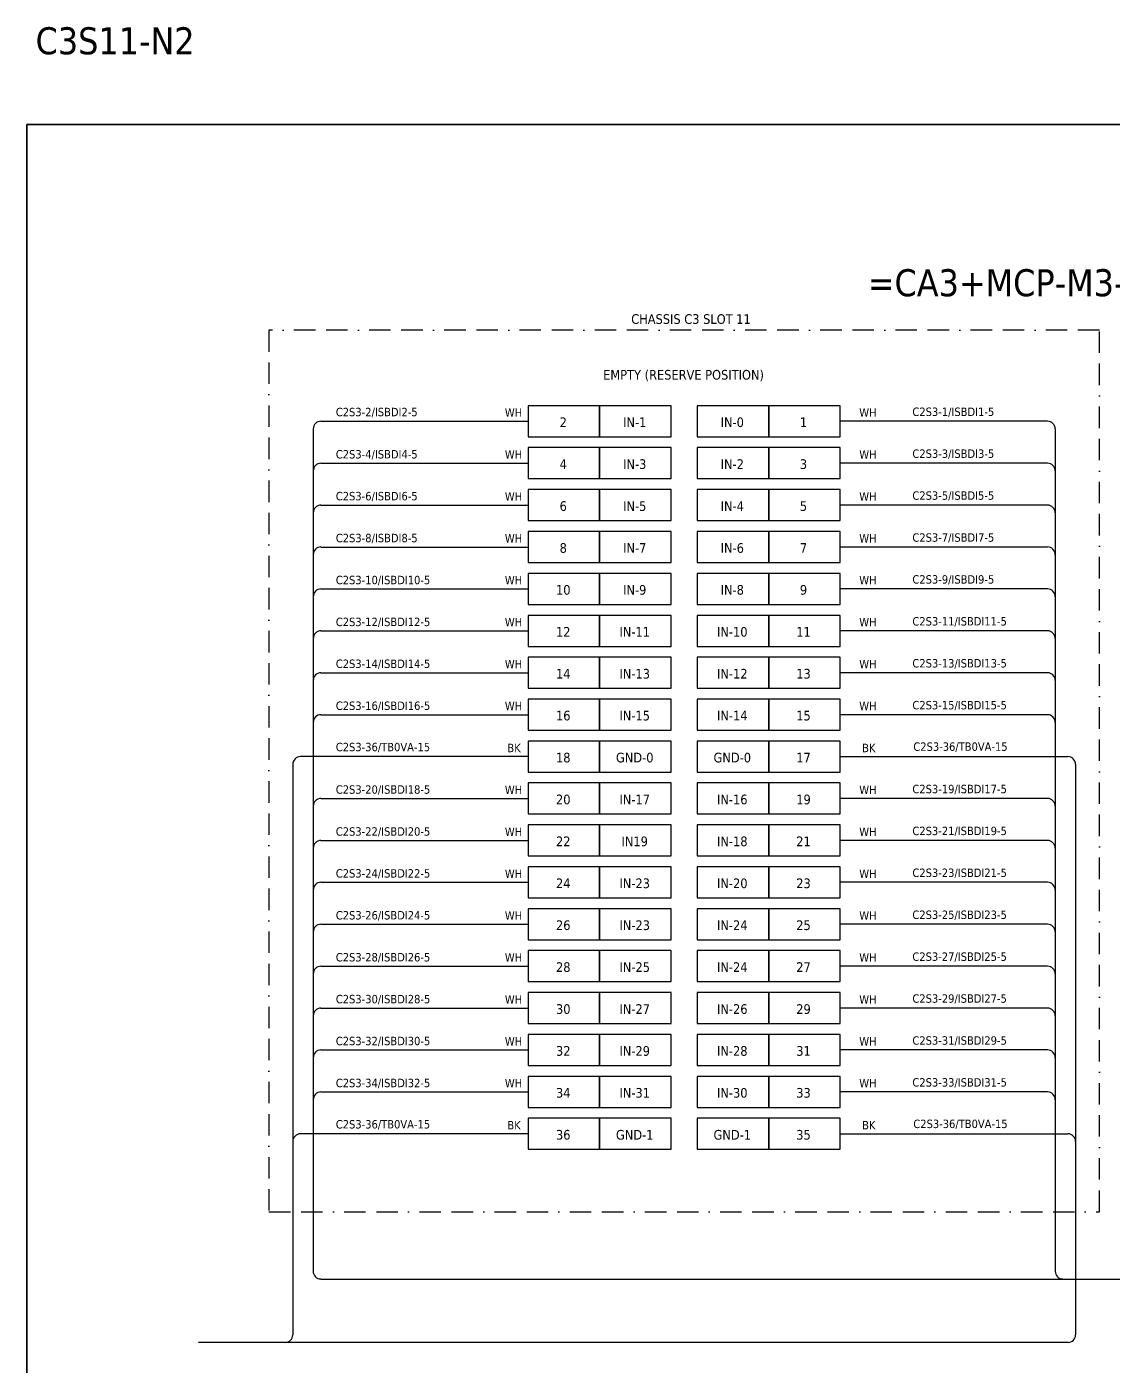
# Model space of a CAD drawing. Header units: millimetres. Extents: x 0 to 54213, y 0 to 2820.
# Drawn here: x 46126 to 47412, y 1234 to 2820 of the extents above; entities that cross this region are included whole.
import ezdxf
from ezdxf.enums import TextEntityAlignment as Align

# ---------------------------------------------------------------- set-up
doc = ezdxf.new("R2010")
doc.units = ezdxf.units.MM
doc.linetypes.add('BORDERX2', pattern=[88.9, 25.4, -12.7, 25.4, -12.7, 0, -12.7])
doc.layers.add('HELPPOINT', color=7, linetype='Continuous')
doc.layers.add('x01001-FrameArea', color=2, linetype='BORDERX2')
doc.layers.add('IE-EQUIP', color=253, linetype='Continuous', lineweight=25)
doc.layers.add('IE-WIRE', color=7, linetype='Continuous', lineweight=25)
doc.styles.add('Tahoma', font='')
doc.styles.get('Tahoma').set_extended_font_data('Tahoma')

msp = doc.modelspace()

# ---------------------------------------------------------------- linework, layer by layer
at = {"layer": 'HELPPOINT', "color": 4, "lineweight": 35}
for p, q in [((46126.3, 0), (46126.3, 2704.2)), ((46126.3, 2704.2), (50019.6, 2704.2)), ((46126.3, 0), (46126.3, 2704.2)), ((46126.3, 2704.2), (50019.6, 2704.2))]:
    msp.add_line(p, q, dxfattribs=at)
at = {"layer": 'IE-EQUIP', "linetype": 'Continuous', "ltscale": 25.4}
for points in [[(46719.7, 2334.4), (46804.4, 2334.4), (46804.4, 2371.1), (46719.7, 2371.1)], [(46804.4, 2334.4), (46889, 2334.4), (46889, 2371.1), (46804.4, 2371.1)], [(46919.9, 2334.4), (47004.5, 2334.4), (47004.5, 2371.1), (46919.9, 2371.1)], [(47004.5, 2334.4), (47089.2, 2334.4), (47089.2, 2371.1), (47004.5, 2371.1)], [(46719.7, 2284.8), (46804.4, 2284.8), (46804.4, 2321.5), (46719.7, 2321.5)], [(46804.4, 2284.8), (46889, 2284.8), (46889, 2321.5), (46804.4, 2321.5)], [(46919.9, 2284.8), (47004.5, 2284.8), (47004.5, 2321.5), (46919.9, 2321.5)], [(47004.5, 2284.8), (47089.2, 2284.8), (47089.2, 2321.5), (47004.5, 2321.5)], [(46719.7, 2235.1), (46804.4, 2235.1), (46804.4, 2271.8), (46719.7, 2271.8)], [(46804.4, 2235.1), (46889, 2235.1), (46889, 2271.8), (46804.4, 2271.8)], [(46919.9, 2235.1), (47004.5, 2235.1), (47004.5, 2271.8), (46919.9, 2271.8)], [(47004.5, 2235.1), (47089.2, 2235.1), (47089.2, 2271.8), (47004.5, 2271.8)], [(46719.7, 2185.5), (46804.4, 2185.5), (46804.4, 2222.2), (46719.7, 2222.2)], [(46804.4, 2185.5), (46889, 2185.5), (46889, 2222.2), (46804.4, 2222.2)], [(46919.9, 2185.5), (47004.5, 2185.5), (47004.5, 2222.2), (46919.9, 2222.2)], [(47004.5, 2185.5), (47089.2, 2185.5), (47089.2, 2222.2), (47004.5, 2222.2)], [(46719.7, 2135.9), (46804.4, 2135.9), (46804.4, 2172.6), (46719.7, 2172.6)], [(46804.4, 2135.9), (46889, 2135.9), (46889, 2172.6), (46804.4, 2172.6)], [(46919.9, 2135.9), (47004.5, 2135.9), (47004.5, 2172.6), (46919.9, 2172.6)], [(47004.5, 2135.9), (47089.2, 2135.9), (47089.2, 2172.6), (47004.5, 2172.6)], [(46719.7, 2086.2), (46804.4, 2086.2), (46804.4, 2122.9), (46719.7, 2122.9)], [(46804.4, 2086.2), (46889, 2086.2), (46889, 2122.9), (46804.4, 2122.9)], [(46919.9, 2086.2), (47004.5, 2086.2), (47004.5, 2122.9), (46919.9, 2122.9)], [(47004.5, 2086.2), (47089.2, 2086.2), (47089.2, 2122.9), (47004.5, 2122.9)], [(46719.7, 2036.6), (46804.4, 2036.6), (46804.4, 2073.3), (46719.7, 2073.3)], [(46804.4, 2036.6), (46889, 2036.6), (46889, 2073.3), (46804.4, 2073.3)], [(46919.9, 2036.6), (47004.5, 2036.6), (47004.5, 2073.3), (46919.9, 2073.3)], [(47004.5, 2036.6), (47089.2, 2036.6), (47089.2, 2073.3), (47004.5, 2073.3)], [(46719.7, 1987), (46804.4, 1987), (46804.4, 2023.7), (46719.7, 2023.7)], [(46804.4, 1987), (46889, 1987), (46889, 2023.7), (46804.4, 2023.7)], [(46919.9, 1987), (47004.5, 1987), (47004.5, 2023.7), (46919.9, 2023.7)], [(47004.5, 1987), (47089.2, 1987), (47089.2, 2023.7), (47004.5, 2023.7)], [(46719.7, 1937.3), (46804.4, 1937.3), (46804.4, 1974), (46719.7, 1974)], [(46804.4, 1937.3), (46889, 1937.3), (46889, 1974), (46804.4, 1974)], [(46919.9, 1937.3), (47004.5, 1937.3), (47004.5, 1974), (46919.9, 1974)], [(47004.5, 1937.3), (47089.2, 1937.3), (47089.2, 1974), (47004.5, 1974)], [(46719.7, 1887.7), (46804.4, 1887.7), (46804.4, 1924.4), (46719.7, 1924.4)], [(46804.4, 1887.7), (46889, 1887.7), (46889, 1924.4), (46804.4, 1924.4)], [(46919.9, 1887.7), (47004.5, 1887.7), (47004.5, 1924.4), (46919.9, 1924.4)], [(47004.5, 1887.7), (47089.2, 1887.7), (47089.2, 1924.4), (47004.5, 1924.4)], [(46719.7, 1838.1), (46804.4, 1838.1), (46804.4, 1874.8), (46719.7, 1874.8)], [(46804.4, 1838.1), (46889, 1838.1), (46889, 1874.8), (46804.4, 1874.8)], [(46919.9, 1838.1), (47004.5, 1838.1), (47004.5, 1874.8), (46919.9, 1874.8)], [(47004.5, 1838.1), (47089.2, 1838.1), (47089.2, 1874.8), (47004.5, 1874.8)], [(46719.7, 1788.4), (46804.4, 1788.4), (46804.4, 1825.1), (46719.7, 1825.1)], [(46804.4, 1788.4), (46889, 1788.4), (46889, 1825.1), (46804.4, 1825.1)], [(46919.9, 1788.4), (47004.5, 1788.4), (47004.5, 1825.1), (46919.9, 1825.1)], [(47004.5, 1788.4), (47089.2, 1788.4), (47089.2, 1825.1), (47004.5, 1825.1)], [(46719.7, 1738.8), (46804.4, 1738.8), (46804.4, 1775.5), (46719.7, 1775.5)], [(46804.4, 1738.8), (46889, 1738.8), (46889, 1775.5), (46804.4, 1775.5)], [(46919.9, 1738.8), (47004.5, 1738.8), (47004.5, 1775.5), (46919.9, 1775.5)], [(47004.5, 1738.8), (47089.2, 1738.8), (47089.2, 1775.5), (47004.5, 1775.5)], [(46719.7, 1689.2), (46804.4, 1689.2), (46804.4, 1725.9), (46719.7, 1725.9)], [(46804.4, 1689.2), (46889, 1689.2), (46889, 1725.9), (46804.4, 1725.9)], [(46919.9, 1689.2), (47004.5, 1689.2), (47004.5, 1725.9), (46919.9, 1725.9)], [(47004.5, 1689.2), (47089.2, 1689.2), (47089.2, 1725.9), (47004.5, 1725.9)], [(46719.7, 1639.5), (46804.4, 1639.5), (46804.4, 1676.2), (46719.7, 1676.2)], [(46804.4, 1639.5), (46889, 1639.5), (46889, 1676.2), (46804.4, 1676.2)], [(46919.9, 1639.5), (47004.5, 1639.5), (47004.5, 1676.2), (46919.9, 1676.2)], [(47004.5, 1639.5), (47089.2, 1639.5), (47089.2, 1676.2), (47004.5, 1676.2)], [(46719.7, 1589.9), (46804.4, 1589.9), (46804.4, 1626.6), (46719.7, 1626.6)], [(46804.4, 1589.9), (46889, 1589.9), (46889, 1626.6), (46804.4, 1626.6)], [(46919.9, 1589.9), (47004.5, 1589.9), (47004.5, 1626.6), (46919.9, 1626.6)], [(47004.5, 1589.9), (47089.2, 1589.9), (47089.2, 1626.6), (47004.5, 1626.6)], [(46719.7, 1540.3), (46804.4, 1540.3), (46804.4, 1577), (46719.7, 1577)], [(46804.4, 1540.3), (46889, 1540.3), (46889, 1577), (46804.4, 1577)], [(46919.9, 1540.3), (47004.5, 1540.3), (47004.5, 1577), (46919.9, 1577)], [(47004.5, 1540.3), (47089.2, 1540.3), (47089.2, 1577), (47004.5, 1577)], [(46719.7, 1490.6), (46804.4, 1490.6), (46804.4, 1527.3), (46719.7, 1527.3)], [(46804.4, 1490.6), (46889, 1490.6), (46889, 1527.3), (46804.4, 1527.3)], [(46919.9, 1490.6), (47004.5, 1490.6), (47004.5, 1527.3), (46919.9, 1527.3)], [(47004.5, 1490.6), (47089.2, 1490.6), (47089.2, 1527.3), (47004.5, 1527.3)]]:
    msp.add_lwpolyline(points, close=True, dxfattribs=at)
at = {"layer": 'IE-WIRE', "color": 4, "ltscale": 25.4}
for p, q in [((46474.5, 2352.7), (46719.7, 2352.7)), ((47334.5, 2352.7), (47089.2, 2352.7)), ((46465.3, 2343.6), (46465.3, 1346.2)), ((47343.6, 2343.6), (47343.6, 1346.2)), ((46474.5, 2303.1), (46719.7, 2303.1)), ((47334.5, 2303.1), (47089.2, 2303.1)), ((46474.5, 2253.5), (46719.7, 2253.5)), ((47334.5, 2253.5), (47089.2, 2253.5)), ((46474.5, 2203.8), (46719.7, 2203.8)), ((47334.5, 2203.8), (47089.2, 2203.8)), ((46474.5, 2154.2), (46719.7, 2154.2)), ((47334.5, 2154.2), (47089.2, 2154.2)), ((46474.5, 2104.6), (46719.7, 2104.6)), ((47334.5, 2104.6), (47089.2, 2104.6)), ((46474.5, 2055), (46719.7, 2055)), ((47334.5, 2055), (47089.2, 2055)), ((46474.5, 2005.3), (46719.7, 2005.3)), ((47334.5, 2005.3), (47089.2, 2005.3)), ((46474.5, 1906.1), (46719.7, 1906.1)), ((47334.5, 1906.1), (47089.2, 1906.1)), ((46474.5, 1856.4), (46719.7, 1856.4)), ((47334.5, 1856.4), (47089.2, 1856.4)), ((46474.5, 1806.8), (46719.7, 1806.8)), ((47334.5, 1806.8), (47089.2, 1806.8)), ((46474.5, 1757.2), (46719.7, 1757.2)), ((47334.5, 1757.2), (47089.2, 1757.2)), ((46474.5, 1707.5), (46719.7, 1707.5)), ((47334.5, 1707.5), (47089.2, 1707.5)), ((46474.5, 1657.9), (46719.7, 1657.9)), ((47334.5, 1657.9), (47089.2, 1657.9)), ((46474.5, 1608.3), (46719.7, 1608.3)), ((47334.5, 1608.3), (47089.2, 1608.3)), ((46474.5, 1558.6), (46719.7, 1558.6)), ((47334.5, 1558.6), (47089.2, 1558.6))]:
    msp.add_line(p, q, dxfattribs=at)
at = {"layer": 'IE-WIRE', "color": 7, "ltscale": 25.4}
for p, q in [((46719.7, 1955.7), (46450.3, 1955.7)), ((47089.2, 1955.7), (47358.6, 1955.7)), ((46441.2, 1946.5), (46441.2, 1270.9)), ((47367.7, 1946.5), (47367.7, 1270.9)), ((46719.7, 1509), (46450.3, 1509)), ((47089.2, 1509), (47358.6, 1509)), ((47358.8, 1262), (46329.7, 1262))]:
    msp.add_line(p, q, dxfattribs=at)
at = {"layer": 'IE-WIRE', "color": 4}
msp.add_line((46474.4, 1337), (47515.8, 1337), dxfattribs=at)
at = {"layer": 'IE-WIRE', "color": 4, "ltscale": 25.4}
for centre, start, end in [((46474.5, 2343.6), 90, 180), ((47334.5, 2343.6), 0, 90), ((46474.5, 2293.9), 90, 180), ((47334.5, 2293.9), 0, 90), ((46474.5, 2244.3), 90, 180), ((47334.5, 2244.3), 0, 90), ((46474.5, 2194.7), 90, 180), ((47334.5, 2194.7), 0, 90), ((46474.5, 2145), 90, 180), ((47334.5, 2145), 0, 90), ((46474.5, 2095.4), 90, 180), ((47334.5, 2095.4), 0, 90), ((46474.5, 2045.8), 90, 180), ((47334.5, 2045.8), 0, 90), ((46474.5, 1996.1), 90, 180), ((47334.5, 1996.1), 0, 90), ((46474.5, 1896.9), 90, 180), ((47334.5, 1896.9), 0, 90), ((46474.5, 1847.2), 90, 180), ((47334.5, 1847.2), 0, 90), ((46474.5, 1797.6), 90, 180), ((47334.5, 1797.6), 0, 90), ((46474.5, 1748), 90, 180), ((47334.5, 1748), 0, 90), ((46474.5, 1698.3), 90, 180), ((47334.5, 1698.3), 0, 90), ((46474.5, 1648.7), 90, 180), ((47334.5, 1648.7), 0, 90), ((46474.5, 1599.1), 90, 180), ((47334.5, 1599.1), 0, 90), ((46474.5, 1549.4), 90, 180), ((47334.5, 1549.4), 0, 90)]:
    msp.add_arc(centre, 9.17, start, end, dxfattribs=at)
at = {"layer": 'IE-WIRE', "color": 7, "ltscale": 25.4}
for centre, radius, start, end in [((46450.3, 1946.5), 9.14, 90, 180), ((47358.6, 1946.5), 9.14, 0, 90), ((46450.3, 1499.9), 9.14, 90, 180), ((47358.6, 1499.9), 9.14, 0, 90), ((46432.2, 1270.9), 8.96, 270, 0), ((47358.8, 1270.9), 8.96, 270, 0), ((47358.8, 1270.9), 8.96, 270, 0)]:
    msp.add_arc(centre, radius, start, end, dxfattribs=at)
at = {"layer": 'IE-WIRE', "color": 4}
for centre in [(46474.4, 1346.2), (47352.8, 1346.2)]:
    msp.add_arc(centre, 9.14, 180, 270, dxfattribs=at)
at = {"layer": 'x01001-FrameArea'}
msp.add_lwpolyline([(46413, 1416.6), (47396, 1416.6), (47396, 2460.5), (46413, 2460.5)], close=True, dxfattribs=at)

# ---------------------------------------------------------------- texts
at = {"color": 2, "style": 'Tahoma'}
msp.add_text('C3S11-N2', height=32, dxfattribs=at).set_placement((46136.7, 2787.3))
for s, height, p in [('=CA3+MCP-M3-P11', 32, (47309.7, 2516.8)), ('CHASSIS C3 SLOT 11', 11.441, (46912.5, 2473.8)), ('EMPTY (RESERVE POSITION)', 11.441, (46903.7, 2407.8)), ('2', 11.4, (46761.3, 2351.6)), ('IN-1', 11.44, (46845.9, 2351.6)), ('IN-0', 11.44, (46961.4, 2351.6)), ('1', 11.4, (47045.7, 2351.6)), ('4', 11.4, (46761.3, 2302)), ('IN-3', 11.44, (46845.9, 2302)), ('IN-2', 11.44, (46961.4, 2302)), ('3', 11.4, (47045.7, 2302)), ('6', 11.4, (46761.3, 2252.3)), ('IN-5', 11.44, (46845.9, 2252.3)), ('IN-4', 11.44, (46961.4, 2252.3)), ('5', 11.4, (47045.7, 2252.3)), ('8', 11.4, (46761.3, 2202.7)), ('IN-7', 11.44, (46845.9, 2202.7)), ('IN-6', 11.44, (46961.4, 2202.7)), ('7', 11.4, (47045.7, 2202.7)), ('10', 11.44, (46761.3, 2153.1)), ('IN-9', 11.44, (46845.9, 2153.1)), ('IN-8', 11.44, (46961.4, 2153.1)), ('9', 11.4, (47045.7, 2153.1)), ('12', 11.44, (46761.3, 2103.4)), ('IN-11', 11.44, (46845.9, 2103.4)), ('IN-10', 11.44, (46961.4, 2103.4)), ('11', 11.44, (47045.7, 2103.4)), ('14', 11.44, (46761.3, 2053.8)), ('IN-13', 11.44, (46845.9, 2053.8)), ('IN-12', 11.44, (46961.4, 2053.8)), ('13', 11.44, (47045.7, 2053.8)), ('16', 11.44, (46761.3, 2004.2)), ('IN-15', 11.44, (46845.9, 2004.2)), ('IN-14', 11.44, (46961.4, 2004.2)), ('15', 11.44, (47045.7, 2004.2)), ('18', 11.44, (46761.3, 1954.5)), ('GND-0', 11.44, (46845.9, 1954.5)), ('GND-0', 11.44, (46961.4, 1954.5)), ('17', 11.44, (47045.7, 1954.5)), ('20', 11.44, (46761.3, 1904.9)), ('IN-17', 11.44, (46845.9, 1904.9)), ('IN-16', 11.44, (46961.4, 1904.9)), ('19', 11.44, (47045.7, 1904.9)), ('22', 11.44, (46761.3, 1855.3)), ('IN19', 11.44, (46845.9, 1855.3)), ('IN-18', 11.44, (46961.4, 1855.3)), ('21', 11.44, (47045.7, 1855.3)), ('24', 11.44, (46761.3, 1805.6)), ('IN-23', 11.44, (46845.9, 1805.6)), ('IN-20', 11.44, (46961.4, 1805.6)), ('23', 11.44, (47045.7, 1805.6)), ('26', 11.44, (46761.3, 1756)), ('IN-23', 11.44, (46845.9, 1756)), ('IN-24', 11.44, (46961.4, 1756)), ('25', 11.44, (47045.7, 1756)), ('28', 11.44, (46761.3, 1706.4)), ('IN-25', 11.44, (46845.9, 1706.4)), ('IN-24', 11.44, (46961.4, 1706.4)), ('27', 11.44, (47045.7, 1706.4)), ('30', 11.44, (46761.3, 1656.7)), ('IN-27', 11.44, (46845.9, 1656.7)), ('IN-26', 11.44, (46961.4, 1656.7)), ('29', 11.44, (47045.7, 1656.7)), ('32', 11.44, (46761.3, 1607.1)), ('IN-29', 11.44, (46845.9, 1607.1)), ('IN-28', 11.44, (46961.4, 1607.1)), ('31', 11.44, (47045.7, 1607.1)), ('34', 11.44, (46761.3, 1557.5)), ('IN-31', 11.44, (46845.9, 1557.5)), ('IN-30', 11.44, (46961.4, 1557.5)), ('33', 11.44, (47045.7, 1557.5)), ('36', 11.44, (46761.3, 1507.8)), ('GND-1', 11.44, (46845.9, 1507.8)), ('GND-1', 11.44, (46961.4, 1507.8)), ('35', 11.44, (47045.7, 1507.8))]:
    msp.add_text(s, height=height, dxfattribs=at).set_placement(p, align=Align.MIDDLE_CENTER)
at = {"color": 4, "style": 'Tahoma'}
for s, height, p in [('C2S3-2/ISBDI2-5', 9.949, (46492.1, 2358.7)), ('WH', 9.95, (46692.2, 2358)), ('WH', 9.95, (47111.7, 2358)), ('C2S3-1/ISBDI1-5', 9.949, (47174.6, 2359)), ('C2S3-4/ISBDI4-5', 9.949, (46492.1, 2308.7)), ('WH', 9.95, (46692.2, 2308.4)), ('WH', 9.95, (47111.7, 2308.4)), ('C2S3-3/ISBDI3-5', 9.949, (47174.6, 2309.4)), ('C2S3-6/ISBDI6-5', 9.949, (46492.1, 2259.1)), ('WH', 9.95, (46692.2, 2258.7)), ('WH', 9.95, (47111.7, 2258.7)), ('C2S3-5/ISBDI5-5', 9.949, (47174.6, 2259.8)), ('C2S3-8/ISBDI8-5', 9.949, (46492.1, 2209.5)), ('WH', 9.95, (46692.2, 2209.1)), ('WH', 9.95, (47111.7, 2209.1)), ('C2S3-7/ISBDI7-5', 9.949, (47174.6, 2210.1)), ('C2S3-10/ISBDI10-5', 9.949, (46492.1, 2159.8)), ('WH', 9.95, (46692.2, 2159.5)), ('WH', 9.95, (47111.7, 2159.5)), ('C2S3-9/ISBDI9-5', 9.949, (47174.6, 2160.5)), ('C2S3-12/ISBDI12-5', 9.949, (46492.1, 2110.2)), ('WH', 9.95, (46692.2, 2109.8)), ('WH', 9.95, (47111.7, 2109.8)), ('C2S3-11/ISBDI11-5', 9.949, (47174.6, 2110.9)), ('C2S3-14/ISBDI14-5', 9.949, (46492.1, 2060.6)), ('WH', 9.95, (46692.2, 2060.2)), ('WH', 9.95, (47111.7, 2060.2)), ('C2S3-13/ISBDI13-5', 9.949, (47174.6, 2061.2)), ('C2S3-16/ISBDI16-5', 9.949, (46492.1, 2010.9)), ('WH', 9.95, (46692.2, 2010.6)), ('WH', 9.95, (47111.7, 2010.6)), ('C2S3-15/ISBDI15-5', 9.949, (47174.6, 2011.6)), ('C2S3-20/ISBDI18-5', 9.949, (46492.1, 1911.7)), ('WH', 9.95, (46692.2, 1911.3)), ('WH', 9.95, (47111.7, 1911.3)), ('C2S3-19/ISBDI17-5', 9.949, (47174.6, 1912.3)), ('C2S3-22/ISBDI20-5', 9.949, (46492.1, 1862)), ('WH', 9.95, (46692.2, 1861.7)), ('WH', 9.95, (47111.7, 1861.7)), ('C2S3-21/ISBDI19-5', 9.949, (47174.6, 1862.7)), ('C2S3-24/ISBDI22-5', 9.949, (46492.1, 1812.4)), ('WH', 9.95, (46692.2, 1812)), ('WH', 9.95, (47111.7, 1812)), ('C2S3-23/ISBDI21-5', 9.949, (47174.6, 1813.1)), ('C2S3-26/ISBDI24-5', 9.949, (46492.1, 1762.8)), ('WH', 9.95, (46692.2, 1762.4)), ('WH', 9.95, (47111.7, 1762.4)), ('C2S3-25/ISBDI23-5', 9.949, (47174.6, 1763.4)), ('C2S3-28/ISBDI26-5', 9.949, (46492.1, 1713.1)), ('WH', 9.95, (46692.2, 1712.8)), ('WH', 9.95, (47111.7, 1712.8)), ('C2S3-27/ISBDI25-5', 9.949, (47174.6, 1713.8)), ('C2S3-30/ISBDI28-5', 9.949, (46492.1, 1663.5)), ('WH', 9.95, (46692.2, 1663.1)), ('WH', 9.95, (47111.7, 1663.1)), ('C2S3-29/ISBDI27-5', 9.949, (47174.6, 1664.2)), ('C2S3-32/ISBDI30-5', 9.949, (46492.1, 1613.9)), ('WH', 9.95, (46692.2, 1613.5)), ('WH', 9.95, (47111.7, 1613.5)), ('C2S3-31/ISBDI29-5', 9.949, (47174.6, 1614.5)), ('C2S3-34/ISBDI32-5', 9.949, (46492.1, 1564.2)), ('WH', 9.95, (46692.2, 1563.9)), ('WH', 9.95, (47111.7, 1563.9)), ('C2S3-33/ISBDI31-5', 9.949, (47174.6, 1564.9))]:
    msp.add_text(s, height=height, dxfattribs=at).set_placement(p)
at = {"color": 7, "style": 'Tahoma'}
for s, height, p in [('C2S3-36/TB0VA-15', 9.949, (46492.1, 1962)), ('BK', 9.95, (46695.2, 1960.9)), ('BK', 9.95, (47115.1, 1960.9)), ('C2S3-36/TB0VA-15', 9.949, (47175.7, 1962.5)), ('C2S3-36/TB0VA-15', 9.949, (46492.1, 1515.3)), ('BK', 9.95, (46695.2, 1514.2)), ('BK', 9.95, (47115.1, 1514.2)), ('C2S3-36/TB0VA-15', 9.949, (47175.7, 1515.8))]:
    msp.add_text(s, height=height, dxfattribs=at).set_placement(p)

doc.saveas('drawing.dxf')
